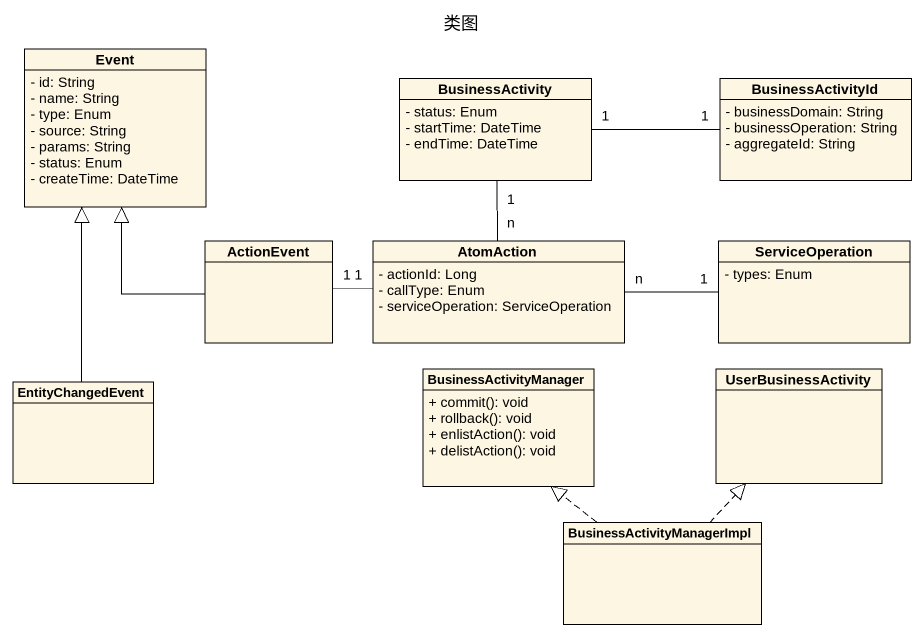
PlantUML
@startuml
title 类图
hide circle
hide empty members
skinparam classAttributeIconSize 0
class Event {
  - id: String
  - name: String
  - type: Enum
  - source: String
  - params: String
  - status: Enum
  - createTime: DateTime
}
class BusinessActivity {
  - status: Enum
  - startTime: DateTime
  - endTime: DateTime
}
class BusinessActivityId {
  - businessDomain: String
  - businessOperation: String
  - aggregateId: String
}
class ActionEvent
class AtomAction {
  - actionId: Long
  - callType: Enum
  - serviceOperation: ServiceOperation
}
class ServiceOperation {
  - types: Enum
}
class EntityChangedEvent
class BusinessActivityManager {
  + commit(): void
  + rollback(): void
  + enlistAction(): void
  + delistAction(): void
}
class UserBusinessActivity
class BusinessActivityManagerImpl
BusinessActivity "1" -right- "1" BusinessActivityId
BusinessActivity "1" -- "n" AtomAction
ActionEvent -up-|> Event
ActionEvent "1" -right- "1" AtomAction
AtomAction "n" -right- "1" ServiceOperation
EntityChangedEvent -up-|> Event
BusinessActivityManagerImpl .up.|> BusinessActivityManager
BusinessActivityManagerImpl .up.|> UserBusinessActivity
@enduml
